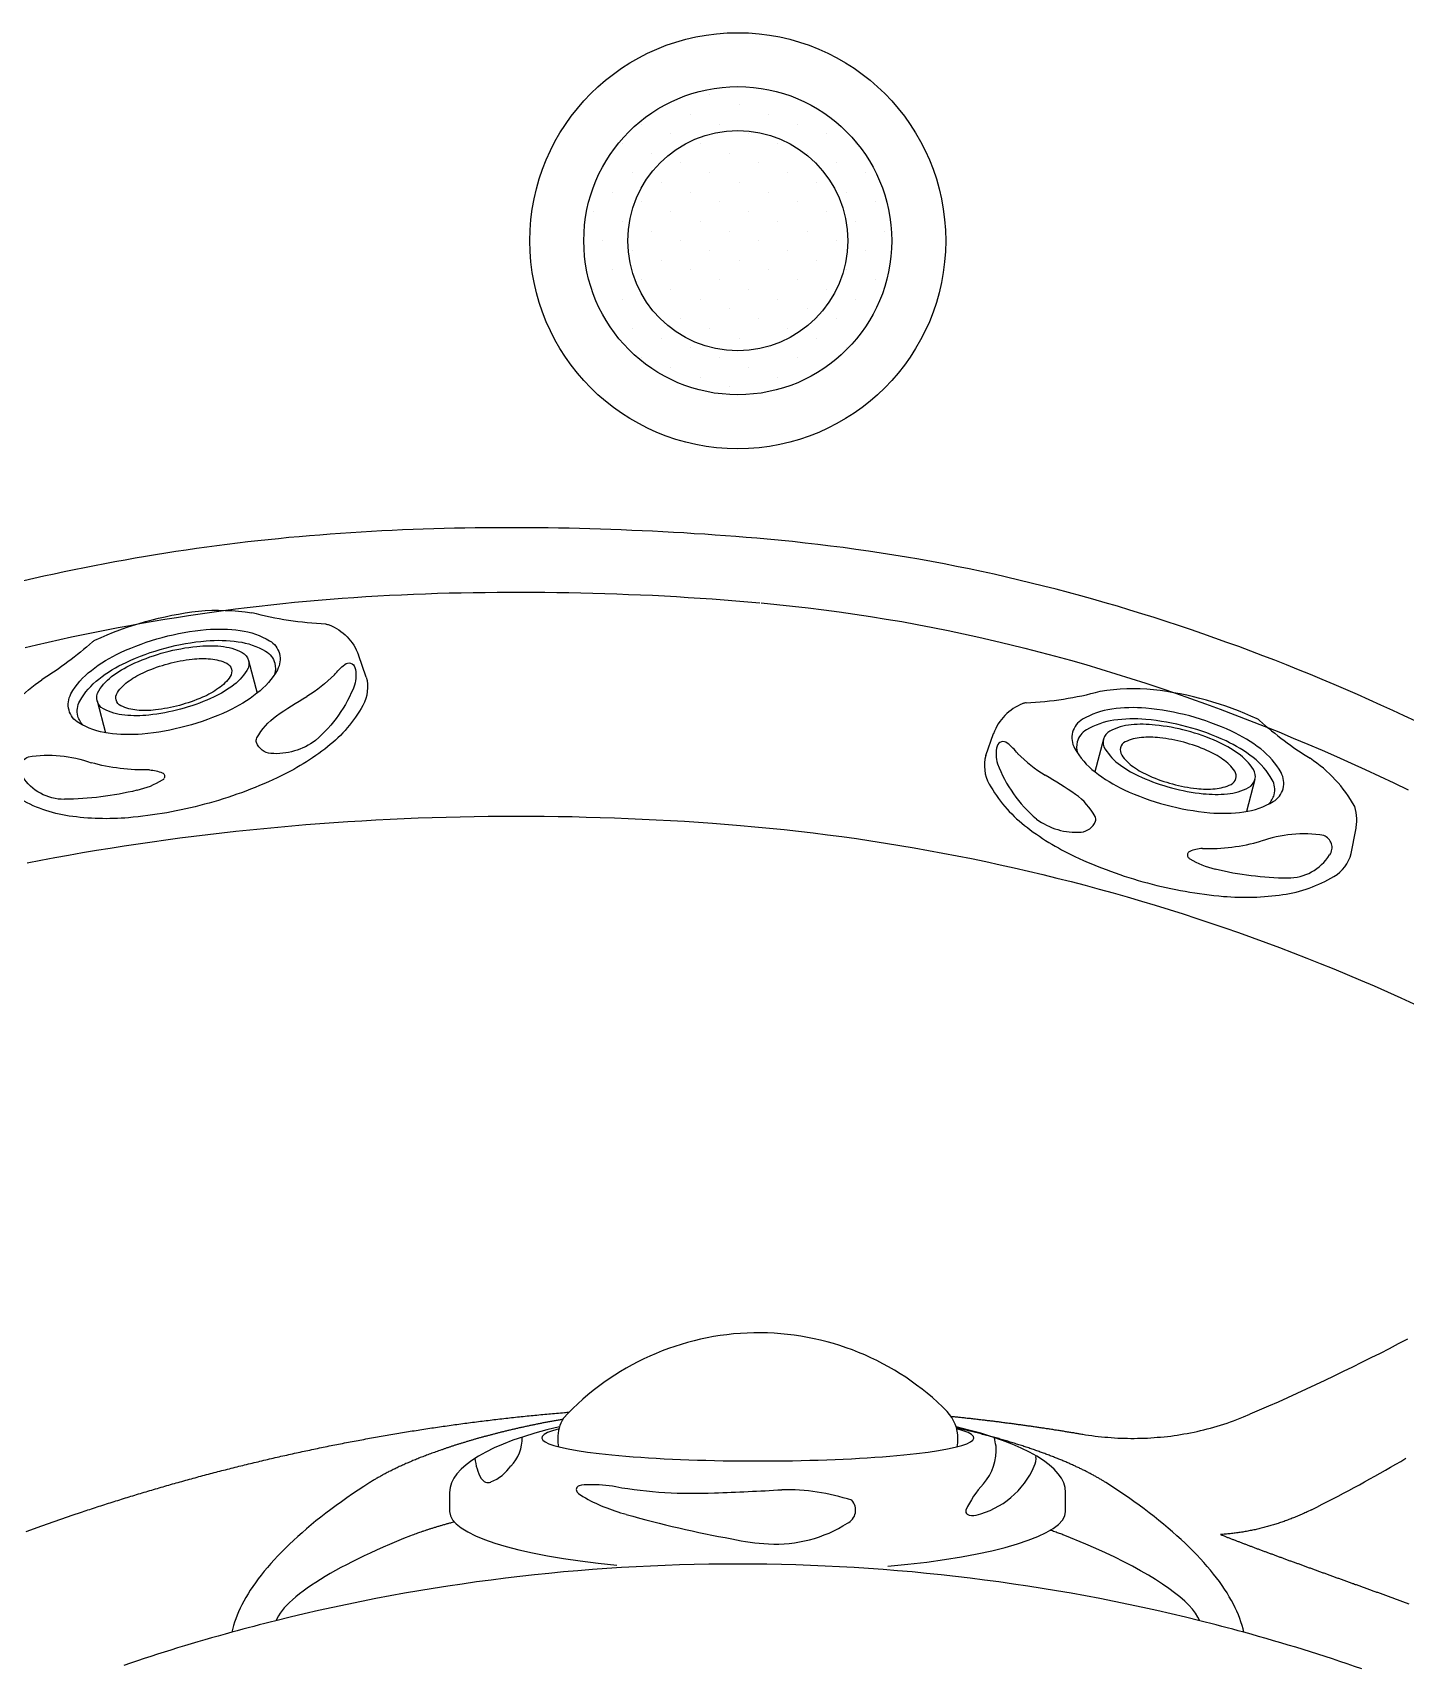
# Model space of a CAD drawing. Extents: x 403 to 503, y 484 to 637.
# Drawn here: x 445.06 to 460.66, y 525.53 to 544.07 of the extents above; entities that cross this region are included whole.
import ezdxf

# ---------------------------------------------------------------- set-up
doc = ezdxf.new("R2010")
doc.units = 0
doc.header["$MEASUREMENT"] = 0
doc.layers.add('1', color=4, linetype='Continuous')
doc.layers.add('SPA', color=2, linetype='Continuous')

# ---------------------------------------------------------------- blocks, each defined once
blk = doc.blocks.new('*X3')
at = {"color": 0}
for p, q in [((200.597, 336.892), (200.597, 336.892)), ((200.995, 336.76), (200.995, 336.76)), ((199.669, 336.494), (199.669, 336.494)), ((200.332, 336.627), (200.332, 336.627)), ((200.73, 336.494), (200.73, 336.494)), ((201.393, 336.627), (201.393, 336.627)), ((201.791, 336.494), (201.791, 336.494)), ((200.067, 336.362), (200.067, 336.362)), ((201.128, 336.362), (201.128, 336.362)), ((202.188, 336.362), (202.188, 336.362)), ((199.404, 336.229), (199.404, 336.229)), ((199.802, 336.097), (199.802, 336.097)), ((200.465, 336.229), (200.465, 336.229)), ((200.863, 336.097), (200.863, 336.097)), ((201.525, 336.229), (201.525, 336.229)), ((201.923, 336.097), (201.923, 336.097)), ((202.586, 336.229), (202.586, 336.229)), ((199.537, 335.832), (199.537, 335.832)), ((200.2, 335.964), (200.2, 335.964)), ((200.597, 335.832), (200.597, 335.832)), ((201.26, 335.964), (201.26, 335.964)), ((201.658, 335.832), (201.658, 335.832)), ((202.321, 335.964), (202.321, 335.964)), ((202.719, 335.832), (202.719, 335.832)), ((199.934, 335.699), (199.934, 335.699)), ((200.995, 335.699), (200.995, 335.699)), ((202.056, 335.699), (202.056, 335.699)), ((199.272, 335.566), (199.272, 335.566)), ((199.669, 335.434), (199.669, 335.434)), ((200.332, 335.566), (200.332, 335.566)), ((200.73, 335.434), (200.73, 335.434)), ((201.393, 335.566), (201.393, 335.566)), ((201.791, 335.434), (201.791, 335.434)), ((202.454, 335.566), (202.454, 335.566)), ((202.851, 335.434), (202.851, 335.434)), ((199.006, 335.301), (199.006, 335.301)), ((199.404, 335.169), (199.404, 335.169)), ((200.067, 335.301), (200.067, 335.301)), ((200.465, 335.169), (200.465, 335.169)), ((201.128, 335.301), (201.128, 335.301)), ((201.525, 335.169), (201.525, 335.169)), ((202.188, 335.301), (202.188, 335.301)), ((202.586, 335.169), (202.586, 335.169)), ((199.802, 335.036), (199.802, 335.036)), ((200.863, 335.036), (200.863, 335.036)), ((201.923, 335.036), (201.923, 335.036)), ((202.984, 335.036), (202.984, 335.036)), ((199.139, 334.903), (199.139, 334.903)), ((199.537, 334.771), (199.537, 334.771)), ((200.2, 334.903), (200.2, 334.903)), ((200.597, 334.771), (200.597, 334.771)), ((201.26, 334.903), (201.26, 334.903)), ((201.658, 334.771), (201.658, 334.771)), ((202.321, 334.903), (202.321, 334.903)), ((202.719, 334.771), (202.719, 334.771)), ((199.272, 334.506), (199.272, 334.506)), ((199.934, 334.638), (199.934, 334.638)), ((200.332, 334.506), (200.332, 334.506)), ((200.995, 334.638), (200.995, 334.638)), ((201.393, 334.506), (201.393, 334.506)), ((202.056, 334.638), (202.056, 334.638)), ((202.454, 334.506), (202.454, 334.506)), ((199.006, 334.241), (199.006, 334.241)), ((199.669, 334.373), (199.669, 334.373)), ((200.067, 334.241), (200.067, 334.241)), ((200.73, 334.373), (200.73, 334.373)), ((201.128, 334.241), (201.128, 334.241)), ((201.791, 334.373), (201.791, 334.373)), ((202.188, 334.241), (202.188, 334.241)), ((202.851, 334.373), (202.851, 334.373)), ((199.404, 334.108), (199.404, 334.108)), ((200.465, 334.108), (200.465, 334.108)), ((201.525, 334.108), (201.525, 334.108)), ((202.586, 334.108), (202.586, 334.108)), ((199.802, 333.975), (199.802, 333.975)), ((200.2, 333.843), (200.2, 333.843)), ((200.863, 333.975), (200.863, 333.975)), ((201.26, 333.843), (201.26, 333.843)), ((201.923, 333.975), (201.923, 333.975)), ((202.321, 333.843), (202.321, 333.843)), ((199.537, 333.71), (199.537, 333.71)), ((199.934, 333.578), (199.934, 333.578)), ((200.597, 333.71), (200.597, 333.71)), ((200.995, 333.578), (200.995, 333.578)), ((201.658, 333.71), (201.658, 333.71)), ((202.056, 333.578), (202.056, 333.578)), ((200.332, 333.445), (200.332, 333.445)), ((201.393, 333.445), (201.393, 333.445)), ((202.454, 333.445), (202.454, 333.445)), ((199.669, 333.312), (199.669, 333.312)), ((200.067, 333.18), (200.067, 333.18)), ((200.73, 333.312), (200.73, 333.312)), ((201.128, 333.18), (201.128, 333.18)), ((201.791, 333.312), (201.791, 333.312)), ((200.465, 333.047), (200.465, 333.047)), ((200.863, 332.915), (200.863, 332.915)), ((201.525, 333.047), (201.525, 333.047))]:
    blk.add_line(p, q, dxfattribs=at)
blk = doc.blocks.new('DRAIN')
at = {"layer": '1', "color": 2}
for radius in [1.75, 1.25]:
    blk.add_circle((0, 0), radius, dxfattribs=at)
at = {"layer": '1', "color": 3, "xscale": 0.8339416050646733, "yscale": 0.8339416050646733, "zscale": 0.8339416050646733}
blk.add_blockref('*X3', (-167.604, -279.291), dxfattribs=at)
blk = doc.blocks.new('94JET')
at = {"layer": '1', "color": 2}
for p, q in [((0.921, 2.15), (1.187, 2.128)), ((1.45, 0.905), (1.065, 0.905)), ((1.45, -0.876), (1.076, -0.876)), ((0.921, -2.15), (1.195, -2.132))]:
    blk.add_line(p, q, dxfattribs=at)
blk.add_lwpolyline([(0.921, 2.15, 0.194525), (0.62, 2.028, 0.099704), (0.27, 1.52, 0.05735), (0.077, 0.875, 0.043939), (0, 0, 0.043939), (0.077, -0.875, 0.05735), (0.27, -1.52, 0.099704), (0.62, -2.028, 0.194525), (0.921, -2.15, 0.194525)], format="xyb", dxfattribs=at)
for points in [[(1.956, 0.027, 0.043317), (1.912, 0.531, 0.056661), (1.803, 0.902, 0.099192), (1.604, 1.195, 0.196409), (1.433, 1.265, 0.196409), (1.263, 1.195, 0.099192), (1.064, 0.902, 0.056661), (0.954, 0.531, 0.043317), (0.911, 0.027, 0.043317), (0.954, -0.477, 0.056661), (1.064, -0.849, 0.099192), (1.263, -1.142, 0.196409), (1.433, -1.211, 0.196409), (1.604, -1.142, 0.099192), (1.803, -0.849, 0.056661), (1.912, -0.477, 0.043317)], [(1.45, -0.876, 0.211502), (1.556, -0.829, 0.094638), (1.687, -0.615, 0.051331), (1.756, -0.349, 0.038645), (1.785, 0.015, 0.038645), (1.756, 0.378, 0.051331), (1.687, 0.644, 0.094638), (1.556, 0.858, 0.211502), (1.45, 0.905, 0.211502), (1.344, 0.858, 0.094638), (1.213, 0.644, 0.051331), (1.143, 0.378, 0.038645), (1.115, 0.015, 0.038645), (1.143, -0.349, 0.051331), (1.213, -0.615, 0.094638), (1.344, -0.829, 0.211502)]]:
    blk.add_lwpolyline(points, format="xyb", close=True, dxfattribs=at)
at = {"layer": '1', "color": 3}
for points in [[(1.83, 0.027, 0.043317), (1.789, 0.498, 0.056661), (1.686, 0.846, 0.099192), (1.5, 1.12, 0.196409), (1.341, 1.185, 0.139465), (1.221, 1.151, 0.099192)], [(1.221, -1.097, 0.139465), (1.341, -1.131, 0.196409), (1.5, -1.066, 0.099192), (1.686, -0.792, 0.056661), (1.789, -0.445, 0.043317), (1.83, 0.027, 0.043317)]]:
    blk.add_lwpolyline(points, format="xyb", dxfattribs=at)
blk.add_lwpolyline([(1.405, -0.664, 0.216678), (1.482, -0.629, 0.092908), (1.578, -0.465, 0.049579), (1.629, -0.263, 0.037156), (1.65, 0.015, 0.037156), (1.629, 0.292, 0.049579), (1.578, 0.494, 0.092908), (1.482, 0.658, 0.216678), (1.405, 0.693, 0.216678), (1.328, 0.658, 0.092908), (1.232, 0.494, 0.049579), (1.18, 0.292, 0.037156), (1.16, 0.015, 0.037156), (1.18, -0.263, 0.049579), (1.232, -0.465, 0.092908), (1.328, -0.629, 0.216678)], format="xyb", close=True, dxfattribs=at)
for centre, radius, start, end in [((1.062, 1.678), 0.375, 90.333, 121.4248), ((1.061, 1.984), 0.0685, 330.254, 90.9551), ((1.783, 0.735), 1.56, 125.9518, 154.4901), ((0.571, 2.169), 0.592, 322.0648, 338.2692), ((2.518, 0.959), 1.705, 150.2332, 163.6622), ((1.083, 1.125), 0.762, 158.3465, 199.0444), ((-3.065, 2.471), 4.079, 339.6279, 345.3447), ((0.063, 1.308), 0.743, 313.5517, 339.6906), ((0.542, 0.942), 0.19, 200.0641, 264.4059), ((0.53, 0.818), 0.0654, 264.4059, 313.5517), ((0.458, -0.416), 0.0728, 137.8056, 161.5776), ((0.436, -0.396), 0.042, 36.1572, 137.8056), ((0.053, -0.676), 0.517, 19.6286, 36.1572), ((1.29, -0.659), 0.939, 163.5628, 182.5916), ((2.77, 0.041), 2.296, 193.6863, 210.4486), ((4.122, -0.595), 3.771, 181.612, 194.2575), ((-0.393, -1.943), 1.44, 5.8985, 34.7447), ((1.007, -1.384), 0.558, 194.4882, 252.9172), ((0.894, -1.781), 0.146, 249.6717, 354.5827)]:
    blk.add_arc(centre, radius, start, end, dxfattribs=at)
at = {"layer": '1', "color": 2}
for centre, radius, start, end in [((1.139, 1.557), 0.573, 35.9872, 85.3803), ((1.506, 1.824), 0.119, 17.5387, 35.9872), ((5.326, 3.031), 3.886, 197.5387, 210.0725), ((-0.387, 0.06), 2.563, 9.9192, 23.5403), ((-1.707, -0.062), 3.886, 350.2358, 8.3326), ((2.005, -0.701), 0.119, 333.4774, 350.2358), ((5.966, -2.677), 4.308, 153.4774, 163.0192), ((0.343, -0.913), 1.586, 314.1906, 341.365), ((1.155, -1.578), 0.556, 273.3737, 301.881)]:
    blk.add_arc(centre, radius, start, end, dxfattribs=at)
blk = doc.blocks.new('2010GRANDEE')
at = {"layer": '1', "color": 2}
for p, q in [((46.781, 26.838), (46.781, 26.621)), ((46.781, 26.838), (46.781, 26.621)), ((53.781, 26.621), (53.781, 26.838)), ((53.781, 26.621), (53.781, 26.838))]:
    blk.add_line(p, q, dxfattribs=at)
at = {"layer": '1', "color": 3}
for points in [[(48.074, 27.68, 0.13592), (48.01, 27.448, 0.051664), (48.02, 27.355, 0.051664)], [(48.074, 27.68, 0.13592), (48.01, 27.448, 0.051664), (48.02, 27.355, 0.051664)], [(52.548, 27.355, 0.051664), (52.558, 27.448, 0.189957), (52.436, 27.756)], [(52.548, 27.355, 0.051664), (52.558, 27.448, 0.189957), (52.436, 27.756)]]:
    blk.add_lwpolyline(points, format="xyb", dxfattribs=at)
for centre, radius, start, end in [((50.292, 25.631), 3.019, 44.7391, 137.2524), ((47.137, 27.461), 0.47, 316.2502, 0.5491), ((47.137, 27.461), 0.47, 316.2502, 0.5491), ((31.653, 23.186), 21.743, 11.0756, 11.3367), ((31.653, 23.186), 21.743, 11.0756, 11.3367), ((52.424, 27.316), 0.569, 318.0526, 4.8017), ((52.424, 27.316), 0.569, 318.0526, 4.8017), ((47.668, 27.286), 0.603, 185.8939, 208.7393), ((47.668, 27.286), 0.603, 185.8939, 208.7393), ((47.051, 27.433), 0.517, 292.7326, 325.2979), ((47.051, 27.433), 0.517, 292.7326, 325.2979), ((52.538, 27.521), 0.968, 283.4651, 336.5018), ((52.538, 27.521), 0.968, 283.4651, 336.5018), ((53.287, 27.216), 0.16, 329.8654, 11.1187), ((53.287, 27.216), 0.16, 329.8654, 11.1187), ((47.222, 27.045), 0.0962, 210.8909, 287.2751), ((47.222, 27.045), 0.0962, 210.8909, 287.2751), ((48.264, 26.87), 0.0434, 105.6536, 223.3005), ((48.264, 26.87), 0.0434, 105.6536, 223.3005), ((48.349, 26.565), 0.36, 87.2297, 105.6536), ((48.349, 26.565), 0.36, 87.2297, 105.6536), ((48.39, 25.151), 1.773, 80.9444, 90.7444), ((48.39, 25.151), 1.773, 80.9444, 90.7444), ((49.546, 31.958), 5.131, 260.1534, 272.7294), ((49.546, 31.958), 5.131, 260.1534, 272.7294), ((53.664, 26.18), 1.112, 137.2493, 155.8579), ((53.664, 26.18), 1.112, 137.2493, 155.8579), ((48.434, 27.03), 0.277, 223.3005, 240.1209), ((48.434, 27.03), 0.277, 223.3005, 240.1209), ((49.319, 28.585), 2.066, 240.3077, 255.1029), ((49.319, 28.585), 2.066, 240.3077, 255.1029), ((48.966, 53.256), 26.436, 271.7867, 273.4512), ((48.966, 53.256), 26.436, 271.7867, 273.4512), ((50.595, 24.431), 2.437, 71.9435, 90.8708), ((50.595, 24.431), 2.437, 71.9435, 90.8708), ((51.229, 26.635), 0.166, 296.328, 42.8004), ((51.229, 26.635), 0.166, 296.328, 42.8004), ((52.203, 38.603), 12.491, 254.136, 259.7962), ((52.203, 38.603), 12.491, 254.136, 259.7962), ((52.683, 26.62), 0.0365, 155.8579, 238.2013), ((52.683, 26.62), 0.0365, 155.8579, 238.2013), ((52.723, 26.685), 0.112, 238.2013, 291.1912), ((52.723, 26.685), 0.112, 238.2013, 291.1912), ((50.486, 27.776), 1.526, 266.9815, 302.3393), ((50.486, 27.776), 1.526, 266.9815, 302.3393), ((50.527, 28.678), 2.428, 257.2138, 267.1293), ((50.527, 28.678), 2.428, 257.2138, 267.1293)]:
    blk.add_arc(centre, radius, start, end, dxfattribs=at)
at = {"layer": '1', "color": 2}
for centre, major_axis, ratio, start_param, end_param in [((50.281, 26.838), (-3.5, 0), 0.277967, 5.410732, 6.283185), ((50.281, 26.838), (-3.5, 0), 0.277967, 5.410732, 6.283185), ((50.284, 27.456), (-2.455, 0), 0.106644, 5.881757, 9.826206), ((50.281, 26.838), (-3.5, 0), 0.277967, 3.141593, 4.011992), ((50.281, 26.838), (-3.5, 0), 0.277967, 3.141593, 4.011992), ((50.281, 26.621), (3.5, 0), 0.196464, 3.141593, 4.238058), ((50.281, 26.621), (3.5, 0), 0.196464, 3.141593, 4.238058), ((50.281, 26.621), (3.5, 0), 0.196464, 5.149542, 6.283185), ((50.281, 26.621), (3.5, 0), 0.196464, 5.149542, 6.283185)]:
    blk.add_ellipse(centre, major_axis=major_axis, ratio=ratio, start_param=start_param, end_param=end_param, dxfattribs=at)
at = {"layer": '1', "color": 3}
blk.add_ellipse((50.284, 27.456), major_axis=(-2.455, 0), ratio=0.106644, start_param=5.881757, end_param=9.826206, dxfattribs=at)
at = {"layer": 'SPA', "color": 2, "linetype": 'Continuous'}
for points in [[(50.389, 37.665), (50.271, 37.675), (50.153, 37.685), (50.035, 37.694), (49.916, 37.703), (49.798, 37.712), (49.68, 37.72), (49.562, 37.727), (49.443, 37.735), (49.325, 37.741), (49.206, 37.748), (49.087, 37.754), (48.969, 37.76), (48.85, 37.765), (48.731, 37.77), (48.613, 37.774), (48.494, 37.778), (48.376, 37.782), (48.257, 37.785), (48.138, 37.788), (48.02, 37.79), (47.902, 37.792), (47.783, 37.794), (47.665, 37.795), (47.546, 37.795), (47.428, 37.795), (47.31, 37.795), (47.191, 37.794), (47.073, 37.793), (46.955, 37.791), (46.837, 37.789), (46.719, 37.786), (46.601, 37.783), (46.482, 37.779), (46.365, 37.774), (46.247, 37.77), (46.129, 37.764), (46.011, 37.759), (45.893, 37.752), (45.776, 37.745), (45.658, 37.738), (45.54, 37.73), (45.423, 37.721), (45.305, 37.712), (45.188, 37.703), (45.071, 37.692), (44.954, 37.682), (44.837, 37.67), (44.72, 37.658), (44.603, 37.646), (44.486, 37.633), (44.369, 37.619), (44.253, 37.605), (44.136, 37.59), (44.02, 37.574), (43.904, 37.558), (43.788, 37.541), (43.671, 37.524), (43.555, 37.506), (43.44, 37.488), (43.324, 37.468), (43.208, 37.448), (43.092, 37.428), (42.977, 37.407), (42.861, 37.385), (42.746, 37.363), (42.63, 37.34), (42.515, 37.317), (42.4, 37.293), (42.285, 37.269), (42.17, 37.243), (42.056, 37.218), (41.941, 37.192)], [(57.763, 35.597), (57.631, 35.659), (57.499, 35.72), (57.366, 35.781), (57.233, 35.841), (57.1, 35.899), (56.966, 35.957), (56.833, 36.015), (56.698, 36.071), (56.564, 36.127), (56.429, 36.182), (56.294, 36.236), (56.158, 36.289), (56.023, 36.341), (55.887, 36.393), (55.75, 36.444), (55.614, 36.493), (55.477, 36.542), (55.34, 36.59), (55.202, 36.638), (55.064, 36.684), (54.926, 36.729), (54.788, 36.774), (54.649, 36.818), (54.511, 36.86), (54.372, 36.902), (54.232, 36.943), (54.093, 36.983), (53.953, 37.022), (53.813, 37.059), (53.673, 37.096), (53.532, 37.132), (53.391, 37.167), (53.25, 37.201), (53.109, 37.234), (52.968, 37.266), (52.826, 37.297), (52.684, 37.327), (52.542, 37.356), (52.4, 37.384), (52.258, 37.41), (52.115, 37.436), (51.972, 37.461), (51.829, 37.484), (51.686, 37.507), (51.542, 37.529), (51.399, 37.549), (51.255, 37.569), (51.111, 37.587), (50.967, 37.605), (50.822, 37.621), (50.678, 37.637), (50.389, 37.665)], [(41.956, 36.434), (42.087, 36.465), (42.219, 36.495), (42.351, 36.525), (42.483, 36.554), (42.615, 36.582), (42.748, 36.609), (42.88, 36.635), (43.013, 36.661), (43.146, 36.686), (43.279, 36.71), (43.412, 36.733), (43.545, 36.756), (43.678, 36.777), (43.812, 36.798), (43.945, 36.818), (44.079, 36.837), (44.213, 36.855), (44.347, 36.873), (44.481, 36.889), (44.615, 36.905), (44.75, 36.92), (44.884, 36.935), (45.019, 36.948), (45.154, 36.96), (45.288, 36.972), (45.423, 36.983), (45.558, 36.994), (45.694, 37.003), (45.829, 37.012), (45.964, 37.02), (46.099, 37.027), (46.235, 37.034), (46.37, 37.04), (46.506, 37.045), (46.642, 37.05), (46.777, 37.054), (46.913, 37.057), (47.049, 37.059), (47.184, 37.061), (47.32, 37.063), (47.456, 37.063), (47.592, 37.063), (47.728, 37.063), (47.864, 37.062), (48, 37.06), (48.136, 37.058), (48.272, 37.055), (48.408, 37.052), (48.544, 37.048), (48.68, 37.043), (48.815, 37.038), (48.951, 37.033), (49.087, 37.027), (49.223, 37.02), (49.359, 37.012), (49.494, 37.004), (49.63, 36.996), (49.765, 36.986), (49.9, 36.977), (50.035, 36.966), (50.305, 36.943)], [(50.32, 36.941), (50.499, 36.924), (50.677, 36.905), (50.855, 36.885), (51.033, 36.863), (51.21, 36.839), (51.388, 36.814), (51.565, 36.787), (51.742, 36.758), (51.919, 36.728), (52.095, 36.696), (52.271, 36.662), (52.447, 36.627), (52.622, 36.59), (52.797, 36.552), (52.972, 36.512), (53.146, 36.47), (53.32, 36.427), (53.493, 36.383), (53.666, 36.337), (53.838, 36.289), (54.01, 36.24), (54.181, 36.189), (54.353, 36.137), (54.523, 36.084), (54.693, 36.029), (54.863, 35.973), (55.032, 35.915), (55.201, 35.856), (55.37, 35.796), (55.537, 35.734), (55.705, 35.671), (55.872, 35.607), (56.038, 35.541), (56.204, 35.475), (56.369, 35.406), (56.534, 35.337), (56.698, 35.267), (56.862, 35.195), (57.026, 35.122), (57.188, 35.048), (57.351, 34.972), (57.512, 34.896), (57.674, 34.818)], [(57.667, 28.578), (57.563, 28.524), (57.459, 28.47), (57.355, 28.417), (57.251, 28.365), (57.146, 28.312), (57.042, 28.261), (56.937, 28.209), (56.832, 28.159), (56.726, 28.108), (56.621, 28.058), (56.515, 28.009), (56.409, 27.96), (56.302, 27.912), (56.196, 27.864), (56.089, 27.817), (55.875, 27.725)], [(54.006, 27.493), (54.042, 27.487), (54.079, 27.482), (54.116, 27.478), (54.152, 27.473), (54.189, 27.469), (54.226, 27.466), (54.263, 27.463), (54.3, 27.46), (54.337, 27.457), (54.374, 27.455), (54.411, 27.454), (54.449, 27.453), (54.486, 27.452), (54.523, 27.451), (54.561, 27.451), (54.598, 27.452), (54.636, 27.452), (54.674, 27.454), (54.711, 27.455), (54.749, 27.457), (54.787, 27.46), (54.824, 27.463), (54.862, 27.466), (54.9, 27.47), (54.938, 27.474), (54.976, 27.478), (55.014, 27.484), (55.051, 27.489), (55.089, 27.495), (55.127, 27.501), (55.165, 27.508), (55.203, 27.515), (55.241, 27.523), (55.278, 27.531), (55.316, 27.54), (55.354, 27.549), (55.392, 27.558), (55.429, 27.568), (55.467, 27.579), (55.504, 27.59), (55.542, 27.601), (55.579, 27.613), (55.617, 27.625), (55.654, 27.638), (55.691, 27.651), (55.728, 27.665), (55.765, 27.679), (55.802, 27.694), (55.875, 27.725)], [(41.97, 26.393), (42.147, 26.457), (42.501, 26.581)]]:
    blk.add_lwpolyline(points, dxfattribs=at)
at = {"layer": 'SPA', "color": 3, "linetype": 'Continuous'}
for points in [[(41.979, 33.99), (42.137, 34.02), (42.294, 34.049), (42.451, 34.077), (42.609, 34.104), (42.767, 34.131), (42.924, 34.156), (43.082, 34.181), (43.241, 34.205), (43.399, 34.228), (43.557, 34.25), (43.716, 34.271), (43.874, 34.291), (44.033, 34.311), (44.192, 34.329), (44.351, 34.347), (44.51, 34.364), (44.669, 34.38), (44.829, 34.395), (44.988, 34.409), (45.147, 34.423), (45.307, 34.435), (45.466, 34.447), (45.626, 34.457), (45.785, 34.467), (45.944, 34.476), (46.104, 34.484), (46.263, 34.492), (46.423, 34.498), (46.582, 34.503), (46.741, 34.508), (46.901, 34.512), (47.06, 34.515), (47.22, 34.517), (47.379, 34.519), (47.538, 34.519), (47.697, 34.519), (47.857, 34.518), (48.016, 34.516), (48.175, 34.513), (48.334, 34.509), (48.493, 34.505), (48.653, 34.499), (48.812, 34.493), (48.971, 34.486), (49.13, 34.478), (49.29, 34.47), (49.449, 34.46), (49.608, 34.45), (49.767, 34.438), (50.086, 34.413)], [(50.086, 34.413), (50.251, 34.399), (50.417, 34.383), (50.582, 34.366), (50.747, 34.348), (50.911, 34.328), (51.076, 34.308), (51.24, 34.286), (51.405, 34.263), (51.569, 34.239), (51.733, 34.213), (51.897, 34.187), (52.06, 34.159), (52.223, 34.13), (52.387, 34.1), (52.549, 34.068), (52.712, 34.036), (52.875, 34.002), (53.037, 33.967), (53.199, 33.931), (53.36, 33.894), (53.522, 33.856), (53.683, 33.816), (53.844, 33.775), (54.004, 33.733), (54.164, 33.69), (54.324, 33.646), (54.483, 33.601), (54.643, 33.554), (54.801, 33.506), (54.96, 33.458), (55.118, 33.408), (55.275, 33.356), (55.433, 33.304), (55.59, 33.251), (55.746, 33.196), (55.902, 33.141), (56.058, 33.084), (56.213, 33.026), (56.368, 32.967), (56.522, 32.907), (56.676, 32.846), (56.83, 32.784), (56.983, 32.72), (57.135, 32.656), (57.287, 32.59), (57.439, 32.524), (57.59, 32.456), (57.74, 32.388)], [(56.577, 26.641), (56.638, 26.671), (56.699, 26.702), (56.759, 26.733), (56.82, 26.765), (56.88, 26.796), (56.94, 26.828), (57, 26.86), (57.06, 26.892), (57.12, 26.924), (57.179, 26.957), (57.239, 26.99), (57.298, 27.023), (57.357, 27.056), (57.416, 27.089), (57.475, 27.123), (57.533, 27.157), (57.592, 27.19), (57.65, 27.225)], [(45.873, 26.949), (45.806, 26.906), (45.741, 26.863), (45.676, 26.82), (45.613, 26.776), (45.552, 26.732), (45.491, 26.689), (45.432, 26.645), (45.374, 26.601), (45.318, 26.557), (45.262, 26.513), (45.209, 26.469), (45.156, 26.425), (45.105, 26.38), (45.055, 26.336), (45.007, 26.292), (44.96, 26.248), (44.915, 26.204), (44.871, 26.16), (44.828, 26.116), (44.787, 26.072), (44.748, 26.028), (44.71, 25.984), (44.674, 25.941), (44.639, 25.898), (44.606, 25.855), (44.574, 25.812), (44.544, 25.77), (44.516, 25.728), (44.49, 25.686), (44.465, 25.644), (44.441, 25.603), (44.42, 25.562), (44.4, 25.522), (44.381, 25.482), (44.365, 25.442), (44.35, 25.403), (44.336, 25.364), (44.325, 25.325), (44.306, 25.249)], [(55.806, 25.249), (55.798, 25.288), (55.787, 25.327), (55.775, 25.366), (55.761, 25.406), (55.746, 25.446), (55.729, 25.487), (55.71, 25.528), (55.689, 25.569), (55.666, 25.611), (55.642, 25.653), (55.616, 25.695), (55.589, 25.738), (55.56, 25.781), (55.529, 25.824), (55.497, 25.867), (55.463, 25.91), (55.428, 25.953), (55.391, 25.997), (55.353, 26.04), (55.314, 26.084), (55.272, 26.128), (55.23, 26.171), (55.186, 26.215), (55.141, 26.259), (55.094, 26.302), (55.046, 26.346), (54.997, 26.389), (54.946, 26.433), (54.894, 26.477), (54.841, 26.52), (54.787, 26.563), (54.731, 26.606), (54.674, 26.649), (54.616, 26.692), (54.557, 26.735), (54.496, 26.778), (54.434, 26.821), (54.37, 26.864), (54.239, 26.949)], [(46.338, 26.344), (46.256, 26.312), (46.177, 26.279), (46.099, 26.247), (46.024, 26.214), (45.951, 26.182), (45.879, 26.149), (45.809, 26.116), (45.74, 26.083), (45.673, 26.05), (45.608, 26.016), (45.545, 25.983), (45.484, 25.949), (45.424, 25.915), (45.367, 25.882), (45.313, 25.848), (45.26, 25.815), (45.21, 25.782), (45.162, 25.749), (45.117, 25.716), (45.074, 25.684), (45.034, 25.651), (44.997, 25.619), (44.962, 25.588), (44.931, 25.557), (44.902, 25.526), (44.877, 25.496), (44.854, 25.466), (44.835, 25.437), (44.806, 25.38)], [(55.306, 25.38), (55.286, 25.422), (55.259, 25.465), (55.224, 25.51), (55.183, 25.555), (55.136, 25.602), (55.081, 25.65), (55.021, 25.698), (54.955, 25.747), (54.883, 25.797), (54.805, 25.847), (54.722, 25.897), (54.634, 25.948), (54.542, 25.998), (54.444, 26.049), (54.342, 26.1), (54.236, 26.15), (54.126, 26.2), (54.013, 26.25), (53.774, 26.347)]]:
    blk.add_lwpolyline(points, dxfattribs=at)
at = {"layer": 'SPA', "color": 2, "linetype": 'Continuous'}
for points in [[(42.501, 26.581), (42.586, 26.61, -0.000946), (42.67, 26.638, -0.000946), (42.755, 26.666, -0.000946), (42.84, 26.693, -0.000945), (42.925, 26.72, -0.000945), (43.01, 26.747, -0.000945), (43.096, 26.774, -0.000945), (43.181, 26.8, -0.000945), (43.267, 26.826, -0.000945), (43.352, 26.852, -0.000944), (43.438, 26.877, -0.000944), (43.524, 26.902, -0.000944), (43.61, 26.927, -0.000944), (43.696, 26.951, -0.000944), (43.782, 26.975, -0.000944), (43.868, 26.999, -0.000944), (43.954, 27.022, -0.000944), (44.04, 27.045, -0.000944), (44.127, 27.068, -0.000944), (44.213, 27.09, -0.000944), (44.3, 27.112, -0.000944), (44.387, 27.134, -0.000944), (44.473, 27.155, -0.000945), (44.56, 27.176, -0.000945), (44.647, 27.197, -0.000945), (44.734, 27.217, -0.000945), (44.821, 27.238, -0.000945), (44.908, 27.257, -0.000945), (44.996, 27.277, -0.000945), (45.083, 27.296, -0.000946), (45.17, 27.314, -0.000946), (45.258, 27.333, -0.000946), (45.345, 27.351, -0.000946), (45.433, 27.369, -0.000945), (45.52, 27.386, -0.000945), (45.608, 27.403, -0.000945), (45.696, 27.42, -0.000945), (45.784, 27.436, -0.000945), (45.872, 27.452, -0.000945), (45.96, 27.468, -0.000945), (46.048, 27.483, -0.000944), (46.136, 27.498, -0.000944), (46.224, 27.513, -0.000944), (46.312, 27.528, -0.000944), (46.4, 27.542, -0.000944), (46.488, 27.555, -0.000944), (46.577, 27.569, -0.000944), (46.665, 27.582, -0.000944), (46.754, 27.594, -0.000944), (46.842, 27.607, -0.000944), (46.931, 27.619, -0.000944), (47.019, 27.631, -0.000944), (47.108, 27.642, -0.000944), (47.197, 27.653, -0.000944), (47.285, 27.664, -0.000944), (47.374, 27.674, -0.000945), (47.463, 27.684, -0.000945), (47.552, 27.694, -0.000945), (47.64, 27.703, -0.000945), (47.729, 27.712, -0.000945), (47.818, 27.721, -0.000945), (47.907, 27.729, -0.000945), (47.996, 27.737, -0.000946), (48.085, 27.745, -0.000588), (48.14, 27.749, -0.000945)], [(52.479, 27.702, -0.000003), (52.479, 27.702, -0.000259), (52.503, 27.7, -0.000259), (52.528, 27.697, -0.000259), (52.552, 27.695, -0.000259), (52.576, 27.692, -0.000259), (52.601, 27.689, -0.000259), (52.625, 27.687, -0.000259), (52.649, 27.684, -0.000259), (52.674, 27.681, -0.000259), (52.698, 27.679, -0.000259), (52.722, 27.676, -0.000259), (52.747, 27.673, -0.000259), (52.771, 27.67, -0.000259), (52.795, 27.667, -0.000259), (52.82, 27.665, -0.000259), (52.844, 27.662, -0.000259), (52.868, 27.659, -0.000259), (52.892, 27.656, -0.000259), (52.917, 27.653, -0.000259), (52.941, 27.65, -0.000259), (52.965, 27.647, -0.000259), (52.99, 27.644, -0.000259), (53.014, 27.641, -0.000259), (53.038, 27.638, -0.000259), (53.062, 27.635, -0.000259), (53.087, 27.631, -0.000259), (53.111, 27.628, -0.000259), (53.135, 27.625, -0.000259), (53.159, 27.622, -0.000259), (53.184, 27.619, -0.000259), (53.208, 27.615, -0.000259), (53.232, 27.612, -0.000259), (53.256, 27.609, -0.000259), (53.281, 27.605, -0.000259), (53.305, 27.602, -0.000259), (53.329, 27.599, -0.000259), (53.353, 27.595, -0.000259), (53.378, 27.592, -0.000259), (53.402, 27.588, -0.000259), (53.426, 27.585, -0.000259), (53.45, 27.581, -0.000259), (53.474, 27.578, -0.000259), (53.499, 27.574, -0.000259), (53.523, 27.571, -0.000259), (53.547, 27.567, -0.000259), (53.571, 27.563, -0.000258), (53.595, 27.56, -0.000259), (53.62, 27.556, -0.000262), (53.644, 27.552, -0.000258), (53.668, 27.548, -0.000246), (53.692, 27.545, -0.000252), (53.716, 27.541, -0.000274), (53.74, 27.537, -0.000281), (53.765, 27.533, -0.000279), (53.789, 27.529, -0.000332), (53.813, 27.525, -0.000425), (53.838, 27.521, -0.000331), (53.861, 27.518, -0.000117), (53.882, 27.514, -0.000459), (53.909, 27.509, -0.000782), (53.951, 27.502, -0.000382), (54.006, 27.493, -0.000203)], [(55.543, 26.359, 0.000108), (55.549, 26.356, 0.000289), (55.566, 26.35, 0.000282), (55.582, 26.343, 0.000274), (55.598, 26.337, 0.000267), (55.615, 26.33, 0.00026), (55.631, 26.324, 0.000253), (55.648, 26.317, 0.000246), (55.665, 26.311, 0.00024), (55.682, 26.304, 0.000233), (55.699, 26.298, 0.000227), (55.716, 26.291, 0.000221), (55.733, 26.285, 0.000215), (55.75, 26.278, 0.000208), (55.767, 26.272, 0.000203), (55.784, 26.265, 0.000196), (55.802, 26.258, 0.000191), (55.819, 26.252, 0.000185), (55.836, 26.245, 0.00018), (55.854, 26.238, 0.000174), (55.872, 26.232, 0.000169), (55.889, 26.225, 0.000164), (55.907, 26.218, 0.000159), (55.925, 26.212, 0.000155), (55.943, 26.205, 0.00015), (55.96, 26.198, 0.000146), (55.978, 26.192, 0.000141), (55.996, 26.185, 0.000137), (56.014, 26.178, 0.000133), (56.033, 26.171, 0.000128), (56.051, 26.165, 0.000125), (56.069, 26.158, 0.00012), (56.087, 26.151, 0.000116), (56.106, 26.144, 0.000112), (56.124, 26.138, 0.000108), (56.143, 26.131, 0.000104), (56.161, 26.124, 0.000101), (56.18, 26.117, 0.000096), (56.198, 26.11, 0.000093), (56.217, 26.103, 0.000089), (56.236, 26.097, 0.000086), (56.254, 26.09, 0.000083), (56.273, 26.083, 0.000081), (56.292, 26.076, 0.000077), (56.311, 26.069, 0.000075), (56.33, 26.062, 0.000072), (56.349, 26.055, 0.000069), (56.368, 26.048, 0.000066), (56.387, 26.041, 0.000063), (56.406, 26.035, 0.000061), (56.425, 26.028, 0.000058), (56.444, 26.021, 0.000055), (56.463, 26.014, 0.000053), (56.482, 26.007, 0.00005), (56.502, 26, 0.000047), (56.521, 25.993, 0.000045), (56.54, 25.986, 0.000042), (56.56, 25.979, 0.000039), (56.579, 25.972, 0.000037), (56.599, 25.965, 0.000034), (56.618, 25.958, 0.000032), (56.638, 25.951, 0.000029), (56.657, 25.944, 0.000027), (56.677, 25.936, 0.000025), (56.696, 25.929, 0.000023), (56.716, 25.922, 0.000021), (56.736, 25.915, 0.000019), (56.755, 25.908, 0.000017), (56.775, 25.901, 0.000015), (56.795, 25.894, 0.000013), (56.815, 25.887, 0.000011), (56.834, 25.88, 0.000009), (56.854, 25.872, 0.000008), (56.874, 25.865, 0.000006), (56.894, 25.858, 0.000004), (56.914, 25.851, 0.000002), (56.934, 25.844, 0), (56.954, 25.837, -0.000002), (56.974, 25.829, -0.000004), (56.994, 25.822, -0.000006), (57.014, 25.815, -0.000007), (57.034, 25.808, -0.000009), (57.054, 25.801, -0.000011), (57.074, 25.793, -0.000012), (57.094, 25.786, -0.000013), (57.114, 25.779, -0.000015), (57.134, 25.772, -0.000016), (57.154, 25.764, -0.000018), (57.174, 25.757, -0.000019), (57.195, 25.75, -0.00002), (57.215, 25.743, -0.000021), (57.235, 25.735, -0.000023), (57.255, 25.728, -0.000024), (57.275, 25.721, -0.000025), (57.296, 25.713, -0.000027), (57.316, 25.706, -0.000028), (57.336, 25.699, -0.000029), (57.356, 25.691, -0.000031), (57.377, 25.684, -0.000032), (57.397, 25.677, -0.000033), (57.417, 25.669, -0.000034), (57.438, 25.662, -0.000036), (57.458, 25.655, -0.000037), (57.478, 25.647, -0.000038), (57.499, 25.64, -0.00004), (57.519, 25.632, -0.000041), (57.539, 25.625, -0.000042), (57.56, 25.618, -0.000043), (57.58, 25.61, -0.000043), (57.601, 25.603, -0.000044), (57.621, 25.595, -0.000045), (57.641, 25.588, -0.000046), (57.662, 25.581, -0.000047), (57.682, 25.573, -0.000048)], [(58.618, 25.227, -0.000002), (58.638, 25.219, -0.000002), (58.659, 25.212, -0.000002)], [(58.679, 25.204, -0.000001), (58.699, 25.197, 0), (58.719, 25.189, 0), (58.739, 25.182, 0.000001), (58.759, 25.174, 0.000002)]]:
    blk.add_lwpolyline(points, format="xyb", dxfattribs=at)
at = {"layer": 'SPA', "color": 3, "linetype": 'Continuous'}
for points in [[(48.067, 27.667, 0.000225), (48.057, 27.665, 0.001041), (48.014, 27.658, 0.001043), (47.97, 27.65, 0.001047), (47.927, 27.642, 0.001051), (47.884, 27.634, 0.001055), (47.841, 27.626, 0.001059), (47.799, 27.617, 0.001062), (47.757, 27.609, 0.001062), (47.715, 27.6, 0.001066), (47.673, 27.591, 0.001068), (47.632, 27.582, 0.001072), (47.592, 27.574, 0.001074), (47.551, 27.564, 0.001079), (47.511, 27.555, 0.001082), (47.471, 27.546, 0.001087), (47.432, 27.537, 0.00109), (47.393, 27.527, 0.001096), (47.354, 27.518, 0.0011), (47.316, 27.508, 0.001106), (47.278, 27.498, 0.001111), (47.24, 27.488, 0.001118), (47.203, 27.478, 0.001123), (47.166, 27.468, 0.001131), (47.129, 27.458, 0.001137), (47.093, 27.448, 0.001145), (47.057, 27.438, 0.001152), (47.021, 27.427, 0.001161), (46.986, 27.417, 0.001169), (46.951, 27.406, 0.001179), (46.917, 27.396, 0.001188), (46.883, 27.385, 0.001199), (46.849, 27.375, 0.001209), (46.816, 27.364, 0.001221), (46.783, 27.353, 0.001232), (46.751, 27.342, 0.001246), (46.719, 27.331, 0.001258), (46.687, 27.32, 0.001273), (46.656, 27.309, 0.001286), (46.625, 27.298, 0.001303), (46.594, 27.287, 0.001318), (46.564, 27.276, 0.001336), (46.534, 27.265, 0.001353), (46.505, 27.254, 0.001373), (46.476, 27.243, 0.001392), (46.447, 27.232, 0.001413), (46.419, 27.22, 0.001432), (46.392, 27.209, 0.001455), (46.364, 27.198, 0.001479), (46.337, 27.186, 0.001507), (46.311, 27.175, 0.001534), (46.285, 27.164, 0.001564), (46.259, 27.152, 0.001593), (46.234, 27.141, 0.001628), (46.209, 27.13, 0.001664), (46.185, 27.118, 0.001698), (46.161, 27.107, 0.001724), (46.138, 27.096, 0.00178), (46.115, 27.084, 0.001857), (46.092, 27.073, 0.001853), (46.07, 27.062, 0.001774), (46.048, 27.05, 0.002003), (46.027, 27.039, 0.00245), (46.006, 27.027, 0.001932), (45.986, 27.016, 0.000697), (45.968, 27.006, 0.002797), (45.946, 26.994, 0.005104), (45.914, 26.974, 0.002654), (45.873, 26.949, 0.001451)], [(54.239, 26.949), (54.224, 26.959, 0.002248), (54.208, 26.968, 0.00218), (54.192, 26.978, 0.002114), (54.176, 26.988, 0.002055), (54.159, 26.998, 0.001996), (54.142, 27.007, 0.001943), (54.125, 27.017, 0.001889), (54.107, 27.027, 0.001841), (54.089, 27.037, 0.001793), (54.071, 27.046, 0.00175), (54.052, 27.056, 0.001707), (54.033, 27.066, 0.001668), (54.014, 27.076, 0.001629), (53.995, 27.086, 0.001593), (53.975, 27.095, 0.001558), (53.955, 27.105, 0.001526), (53.935, 27.115, 0.001493), (53.914, 27.124, 0.001465), (53.893, 27.134, 0.001435), (53.872, 27.144, 0.001409), (53.85, 27.154, 0.001382), (53.828, 27.163, 0.001358), (53.806, 27.173, 0.001334), (53.784, 27.183, 0.001312), (53.761, 27.192, 0.00129), (53.738, 27.202, 0.00127), (53.715, 27.211, 0.001249), (53.691, 27.221, 0.001231), (53.668, 27.23, 0.001213), (53.644, 27.24, 0.001196), (53.619, 27.249, 0.001179), (53.595, 27.259, 0.001164), (53.57, 27.268, 0.001149), (53.545, 27.278, 0.001135), (53.519, 27.287, 0.001121), (53.494, 27.296, 0.001108), (53.468, 27.305, 0.001095), (53.442, 27.315, 0.001084), (53.415, 27.324, 0.001072), (53.389, 27.333, 0.001062), (53.362, 27.342, 0.001051), (53.335, 27.351, 0.001042), (53.308, 27.36, 0.001032), (53.28, 27.369, 0.001023), (53.252, 27.378, 0.001014), (53.224, 27.387, 0.001005), (53.196, 27.396, 0.000996), (53.167, 27.404, 0.000989), (53.139, 27.413, 0.000981), (53.11, 27.422, 0.000975), (53.08, 27.43, 0.000967), (53.051, 27.439, 0.000961), (53.021, 27.448, 0.000954), (52.991, 27.456, 0.000949), (52.961, 27.464, 0.000943), (52.93, 27.473, 0.000938), (52.9, 27.481, 0.000932), (52.869, 27.489, 0.000928), (52.838, 27.497, 0.000922), (52.806, 27.505, 0.000919), (52.775, 27.513, 0.000914), (52.743, 27.521, 0.00091), (52.711, 27.529, 0.000906), (52.678, 27.537, 0.000903), (52.646, 27.545, 0.000899), (52.613, 27.552, 0.000896), (52.58, 27.56, 0.000892), (52.547, 27.568, 0.000163), (52.541, 27.569, 0.000887)], [(56.577, 26.641), (56.527, 26.616, -0.005132), (56.476, 26.593, -0.005091), (56.424, 26.57, -0.00508), (56.371, 26.548, -0.005119), (56.318, 26.528, -0.00514), (56.265, 26.508, -0.005153), (56.211, 26.49, -0.005163), (56.157, 26.472, -0.00518), (56.102, 26.456, -0.005192), (56.047, 26.441, -0.005206), (55.991, 26.427, -0.005214), (55.935, 26.414, -0.005223), (55.879, 26.403, -0.005235), (55.823, 26.392, -0.005253), (55.766, 26.383, -0.005247), (55.71, 26.375, -0.005222), (55.653, 26.368, -0.005271), (55.596, 26.363, -0.004957), (55.543, 26.359, -0.005235)], [(46.835, 26.501, 0.000847), (46.81, 26.495, 0.00147), (46.77, 26.484, 0.001523), (46.731, 26.473, 0.001592), (46.692, 26.462, 0.001603), (46.655, 26.451, 0.001549), (46.619, 26.44, 0.001756), (46.583, 26.429, 0.00216), (46.548, 26.418, 0.001746), (46.515, 26.407, 0.000666), (46.486, 26.398, 0.002543), (46.452, 26.386, 0.004813), (46.402, 26.368, 0.00263), (46.338, 26.344, 0.001478)], [(53.774, 26.347), (53.751, 26.357, 0.002456), (53.726, 26.366, 0.002286), (53.7, 26.375, 0.00215), (53.673, 26.385, 0.002062), (53.646, 26.394, 0.001968), (53.618, 26.404, 0.00061), (53.608, 26.407, 0.001804)]]:
    blk.add_lwpolyline(points, format="xyb", dxfattribs=at)
blk.add_circle((50.056, 41.055), 2.363, dxfattribs=at)
for start, end in [(76.0114, 103.9886), (105.3521, 108.7355), (103.9886, 105.3521), (74.6479, 76.0114), (70.9375, 74.6479)]:
    blk.add_arc((50.056, 4.305), 21.719, start, end, dxfattribs=at)
at = {"layer": '1'}
blk.add_blockref('DRAIN', (50.056, 41.055), dxfattribs=at)
at = {"layer": '1', "xscale": -1, "rotation": 284.9999999999944}
blk.add_blockref('94JET', (43.996, 34.653), dxfattribs=at)
at = {"layer": '1', "rotation": 75.00000000000556}
blk.add_blockref('94JET', (54.712, 33.76), dxfattribs=at)

msp = doc.modelspace()

# ---------------------------------------------------------------- block references
at = {"layer": '1'}
msp.add_blockref('2010GRANDEE', (403.021, 500.653), dxfattribs=at)

doc.saveas('drawing.dxf')
